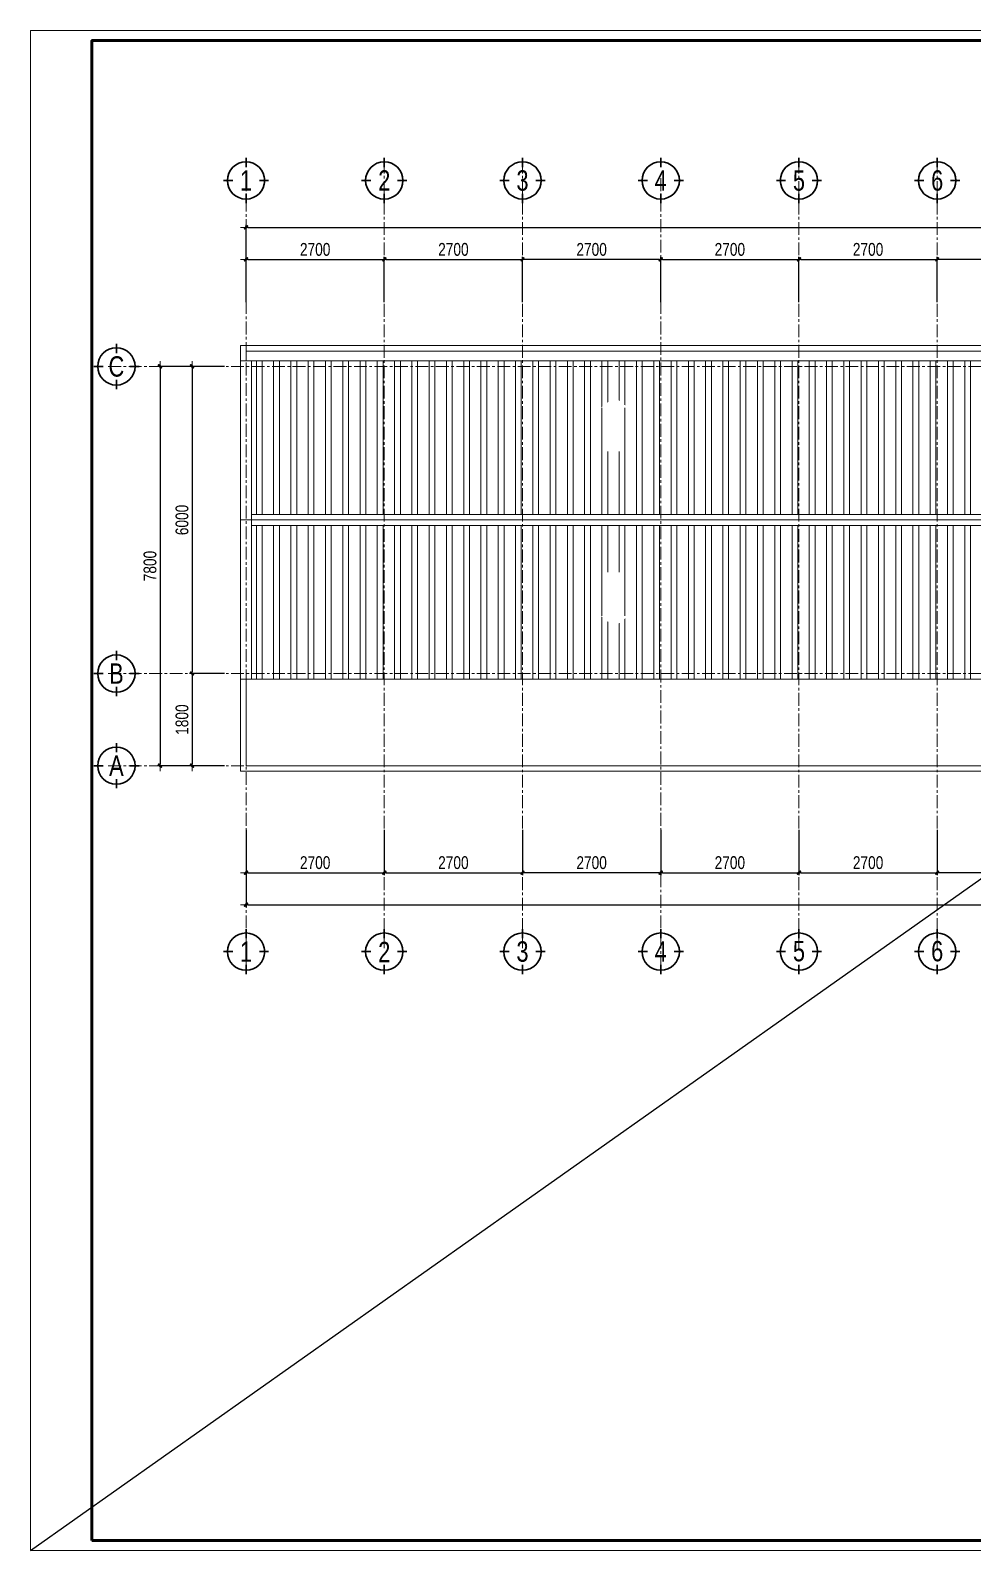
# Model space of a CAD drawing. Header units: millimetres. Extents: x 5243337 to 5938936, y 490824 to 785930.
# Drawn here: x 5304149 to 5322552, y 587548 to 617248 of the extents above; entities that cross this region are included whole.
import ezdxf
from ezdxf.enums import TextEntityAlignment as Align

# ---------------------------------------------------------------- set-up
doc = ezdxf.new("R2010")
doc.units = ezdxf.units.MM
doc.header["$MEASUREMENT"] = 0
doc.header["$PDMODE"] = 32
doc.linetypes.add('CENTER', pattern=[2, 1.25, -0.25, 0.25, -0.25])
doc.layers.get('0').update_dxf_attribs({"lineweight": 0})
doc.layers.get('Defpoints').update_dxf_attribs({"lineweight": 0})
for name, color, linetype, lineweight in [('08. Net Text', 3, 'Continuous', 13), ('dim', 144, 'Continuous', 13), ('hatch1', 136, 'Continuous', 9), ('Khungten_LCDI', 7, 'Continuous', 25), ('LC Dim', 8, 'Continuous', 18), ('LC Hatch', 252, 'Continuous', 9), ('LC ISO', 153, 'Continuous', 13), ('LC Net thay', 7, 'Continuous', 25), ('LC Text1', 3, 'Continuous', 20), ('thay1', 63, 'Continuous', 18), ('truc', 76, 'CENTER', 9)]:
    doc.layers.add(name, color=color, linetype=linetype, lineweight=lineweight)
doc.layers.add('KCS_Plotter', color=11, linetype='Continuous', plot=False)
doc.styles.add('EG 1', font='VHAVANB.TTF')
doc.styles.add('HOATBIF', font='hoatbif.shx', dxfattribs={"width": 0.8})
doc.styles.add('Khungten', font='VHAVAN.TTF', dxfattribs={"width": 0.9, "height": 5000})
doc.styles.add('Tahoma', font='tahoma.ttf')
doc.styles.add('Text Khung Ten', font='VHAVAN.TTF')
doc.styles.add('Title', font='VHBLACK.TTF')
doc.dimstyles.new('1-100', dxfattribs={"dimscale": 100, "dimtxt": 2.5, "dimasz": 0.35, "dimexe": 0.5, "dimexo": 0, "dimgap": 0.8, "dimtad": 1, "dimdec": 0, "dimzin": 0, "dimdsep": 46, "dimtxsty": 'HOATBIF', "dimblk1": 'DOT', "dimblk2": 'DOT', "dimsah": 1, "dimcen": -1, "dimdle": 1, "dimclrd": 256, "dimclre": 256, "dimclrt": 4, "dimadec": 3, "dimazin": 2, "dimtfac": 0.333333, "dimtdec": 0, "dimtix": 1, "dimtmove": 2, "dimatfit": 3, "dimldrblk": 'DOT', "dimfxl": 1, "dimtvp": 0.833333, "dimtolj": 1, "dimtzin": 0, "dimarcsym": 0})
pattern_1 = [(90, (-197412.5, 46545.37), (-337.5, 0), []), (90, (-197300, 46657.87), (-337.5, 0), [])]

# ---------------------------------------------------------------- blocks, each defined once
blk = doc.blocks.new('DOT')
at = {"layer": 'dim'}
for p, q in [((-3, 0), (3, 0)), ((-1, -1), (1, 1))]:
    blk.add_line(p, q, dxfattribs=at)
blk.add_lwpolyline([(0.5, 1), (-1, -0.5), (-0.5, -1), (1, 0.5)], close=True, dxfattribs=at)
blk = doc.blocks.new('*D160')
at = {"layer": 'Defpoints', "color": 0, "ltscale": 500, "transparency": 16777216}
for p in [(5311061, 612773), (5308361, 611937), (5311061, 611937)]:
    blk.add_point(p, dxfattribs=at)
at = {"layer": 'LC Dim', "lineweight": -2, "ltscale": 500, "transparency": 16777216}
for p, q in [((5308361, 611937), (5308361, 612823)), ((5308396, 612773), (5311026, 612773)), ((5311061, 611937), (5311061, 612823))]:
    blk.add_line(p, q, dxfattribs=at)
at = {"layer": 'LC Dim', "lineweight": -2, "ltscale": 500, "transparency": 16777216, "xscale": 35, "yscale": 35, "zscale": 35, "rotation": 180}
blk.add_blockref('DOT', (5308361, 612773), dxfattribs=at)
at = {"layer": 'LC Dim', "lineweight": -2, "ltscale": 500, "transparency": 16777216, "xscale": 35, "yscale": 35, "zscale": 35}
blk.add_blockref('DOT', (5311061, 612773), dxfattribs=at)
at = {"layer": 'LC Dim', "color": 4, "ltscale": 500, "transparency": 16777216, "insert": (5309711, 612968), "char_height": 250, "attachment_point": 5, "style": 'HOATBIF'}
blk.add_mtext('\\A1;2700', dxfattribs=at)
blk = doc.blocks.new('_Dot')
at = {"color": 0, "linetype": 'ByBlock', "lineweight": -2}
blk.add_line((-0.5, 0), (-1, 0), dxfattribs=at)
at = {"color": 0, "linetype": 'ByBlock', "const_width": 0.5}
blk.add_lwpolyline([(-0.25, 0, 1), (0.25, 0, 1)], format="xyb", close=True, dxfattribs=at)
blk = doc.blocks.new('*D161')
at = {"layer": 'Defpoints', "color": 0, "ltscale": 500, "transparency": 16777216}
for p in [(5313761, 612773), (5313761, 611937), (5316461, 611937)]:
    blk.add_point(p, dxfattribs=at)
at = {"layer": 'LC Dim', "lineweight": -2, "ltscale": 500, "transparency": 16777216}
for p, q in [((5313761, 611937), (5313761, 612823)), ((5316426, 612773), (5313796, 612773)), ((5316461, 611937), (5316461, 612823))]:
    blk.add_line(p, q, dxfattribs=at)
at = {"layer": 'LC Dim', "lineweight": -2, "ltscale": 500, "transparency": 16777216, "xscale": 35, "yscale": 35, "zscale": 35, "rotation": 180}
blk.add_blockref('DOT', (5313761, 612773), dxfattribs=at)
at = {"layer": 'LC Dim', "lineweight": -2, "ltscale": 500, "transparency": 16777216, "xscale": 35, "yscale": 35, "zscale": 35}
blk.add_blockref('DOT', (5316461, 612773), dxfattribs=at)
at = {"layer": 'LC Dim', "color": 4, "ltscale": 500, "transparency": 16777216, "insert": (5315111, 612968), "char_height": 250, "attachment_point": 5, "style": 'HOATBIF'}
blk.add_mtext('\\A1;2700', dxfattribs=at)
blk = doc.blocks.new('*D164')
at = {"layer": 'Defpoints', "color": 0, "ltscale": 500, "transparency": 16777216}
for p in [(5313761, 612773), (5311061, 611937), (5313761, 611937)]:
    blk.add_point(p, dxfattribs=at)
at = {"layer": 'LC Dim', "lineweight": -2, "ltscale": 500, "transparency": 16777216}
for p, q in [((5311061, 611937), (5311061, 612823)), ((5311096, 612773), (5313726, 612773)), ((5313761, 611937), (5313761, 612823))]:
    blk.add_line(p, q, dxfattribs=at)
at = {"layer": 'LC Dim', "lineweight": -2, "ltscale": 500, "transparency": 16777216, "xscale": 35, "yscale": 35, "zscale": 35, "rotation": 180}
blk.add_blockref('DOT', (5311061, 612773), dxfattribs=at)
at = {"layer": 'LC Dim', "lineweight": -2, "ltscale": 500, "transparency": 16777216, "xscale": 35, "yscale": 35, "zscale": 35}
blk.add_blockref('DOT', (5313761, 612773), dxfattribs=at)
at = {"layer": 'LC Dim', "color": 4, "ltscale": 500, "transparency": 16777216, "insert": (5312411, 612968), "char_height": 250, "attachment_point": 5, "style": 'HOATBIF'}
blk.add_mtext('\\A1;2700', dxfattribs=at)
blk = doc.blocks.new('*D165')
at = {"layer": 'Defpoints', "color": 0, "ltscale": 500, "transparency": 16777216}
for p in [(5319161, 612773), (5316461, 611937), (5319161, 611937)]:
    blk.add_point(p, dxfattribs=at)
at = {"layer": 'LC Dim', "lineweight": -2, "ltscale": 500, "transparency": 16777216}
for p, q in [((5316461, 611937), (5316461, 612823)), ((5316496, 612773), (5319126, 612773)), ((5319161, 611937), (5319161, 612823))]:
    blk.add_line(p, q, dxfattribs=at)
at = {"layer": 'LC Dim', "lineweight": -2, "ltscale": 500, "transparency": 16777216, "xscale": 35, "yscale": 35, "zscale": 35, "rotation": 180}
blk.add_blockref('DOT', (5316461, 612773), dxfattribs=at)
at = {"layer": 'LC Dim', "lineweight": -2, "ltscale": 500, "transparency": 16777216, "xscale": 35, "yscale": 35, "zscale": 35}
blk.add_blockref('DOT', (5319161, 612773), dxfattribs=at)
at = {"layer": 'LC Dim', "color": 4, "ltscale": 500, "transparency": 16777216, "insert": (5317811, 612968), "char_height": 250, "attachment_point": 5, "style": 'HOATBIF'}
blk.add_mtext('\\A1;2700', dxfattribs=at)
blk = doc.blocks.new('*D166')
at = {"layer": 'Defpoints', "color": 0, "ltscale": 500, "transparency": 16777216}
for p in [(5321861, 612773), (5321861, 611937), (5324561, 611937)]:
    blk.add_point(p, dxfattribs=at)
at = {"layer": 'LC Dim', "lineweight": -2, "ltscale": 500, "transparency": 16777216}
for p, q in [((5321861, 611937), (5321861, 612823)), ((5324526, 612773), (5321896, 612773)), ((5324561, 611937), (5324561, 612823))]:
    blk.add_line(p, q, dxfattribs=at)
at = {"layer": 'LC Dim', "lineweight": -2, "ltscale": 500, "transparency": 16777216, "xscale": 35, "yscale": 35, "zscale": 35, "rotation": 180}
blk.add_blockref('DOT', (5321861, 612773), dxfattribs=at)
at = {"layer": 'LC Dim', "lineweight": -2, "ltscale": 500, "transparency": 16777216, "xscale": 35, "yscale": 35, "zscale": 35}
blk.add_blockref('DOT', (5324561, 612773), dxfattribs=at)
at = {"layer": 'LC Dim', "color": 4, "ltscale": 500, "transparency": 16777216, "insert": (5323211, 612968), "char_height": 250, "attachment_point": 5, "style": 'HOATBIF'}
blk.add_mtext('\\A1;2700', dxfattribs=at)
blk = doc.blocks.new('*D167')
at = {"layer": 'Defpoints', "color": 0, "ltscale": 500, "transparency": 16777216}
for p in [(5321861, 612773), (5319161, 611937), (5321861, 611937)]:
    blk.add_point(p, dxfattribs=at)
at = {"layer": 'LC Dim', "lineweight": -2, "ltscale": 500, "transparency": 16777216}
for p, q in [((5319161, 611937), (5319161, 612823)), ((5319196, 612773), (5321826, 612773)), ((5321861, 611937), (5321861, 612823))]:
    blk.add_line(p, q, dxfattribs=at)
at = {"layer": 'LC Dim', "lineweight": -2, "ltscale": 500, "transparency": 16777216, "xscale": 35, "yscale": 35, "zscale": 35, "rotation": 180}
blk.add_blockref('DOT', (5319161, 612773), dxfattribs=at)
at = {"layer": 'LC Dim', "lineweight": -2, "ltscale": 500, "transparency": 16777216, "xscale": 35, "yscale": 35, "zscale": 35}
blk.add_blockref('DOT', (5321861, 612773), dxfattribs=at)
at = {"layer": 'LC Dim', "color": 4, "ltscale": 500, "transparency": 16777216, "insert": (5320511, 612968), "char_height": 250, "attachment_point": 5, "style": 'HOATBIF'}
blk.add_mtext('\\A1;2700', dxfattribs=at)
blk = doc.blocks.new('*D171')
at = {"layer": 'Defpoints', "color": 0, "ltscale": 500, "transparency": 16777216}
for p in [(5307942, 610683), (5307306, 604683), (5307942, 604683)]:
    blk.add_point(p, dxfattribs=at)
at = {"layer": 'LC Dim', "lineweight": -2, "ltscale": 500, "transparency": 16777216}
for p, q in [((5307942, 610683), (5307256, 610683)), ((5307306, 610648), (5307306, 604718)), ((5307942, 604683), (5307256, 604683))]:
    blk.add_line(p, q, dxfattribs=at)
at = {"layer": 'LC Dim', "lineweight": -2, "ltscale": 500, "transparency": 16777216, "xscale": 35, "yscale": 35, "zscale": 35}
for p, rotation in [((5307306, 610683), 90), ((5307306, 604683), 270)]:
    blk.add_blockref('DOT', p, dxfattribs=dict(at, rotation=rotation))
at = {"layer": 'LC Dim', "color": 4, "ltscale": 500, "transparency": 16777216, "insert": (5307111, 607683), "char_height": 250, "attachment_point": 5, "rotation": 90, "style": 'HOATBIF'}
blk.add_mtext('\\A1;6000', dxfattribs=at)
blk = doc.blocks.new('*D172')
at = {"layer": 'Defpoints', "color": 0, "transparency": 16777216}
for p in [(5307942, 604683), (5307306, 602883), (5307942, 602883)]:
    blk.add_point(p, dxfattribs=at)
at = {"layer": 'LC Dim', "lineweight": -2, "transparency": 16777216}
for p, q in [((5307942, 604683), (5307256, 604683)), ((5307306, 604648), (5307306, 602918)), ((5307942, 602883), (5307256, 602883))]:
    blk.add_line(p, q, dxfattribs=at)
at = {"layer": 'LC Dim', "lineweight": -2, "transparency": 16777216, "xscale": 35, "yscale": 35, "zscale": 35}
for p, rotation in [((5307306, 604683), 90), ((5307306, 602883), 270)]:
    blk.add_blockref('DOT', p, dxfattribs=dict(at, rotation=rotation))
at = {"layer": 'LC Dim', "color": 4, "transparency": 16777216, "insert": (5307111, 603783), "char_height": 250, "attachment_point": 5, "rotation": 90, "style": 'HOATBIF'}
blk.add_mtext('\\A1;1800', dxfattribs=at)
blk = doc.blocks.new('KyHieu TrucDinhVi')
at = {"color": 7, "lineweight": 30}
for p, q in [((0, 2.36), (0, 4)), ((-2.36, 0), (-4, 0)), ((2.36, 0), (4, 0)), ((0, -2.36), (0, -4))]:
    blk.add_line(p, q, dxfattribs=at)
blk.add_circle((0, 0), 3.3, dxfattribs=at)
at = {"ltscale": 20, "style": 'Tahoma'}
blk.add_attdef('AA', text='', height=3, dxfattribs=at).set_placement((0, 0), align=Align.MIDDLE_CENTER)
blk = doc.blocks.new('*D173')
at = {"layer": 'Defpoints', "color": 0, "ltscale": 500, "transparency": 16777216}
for p in [(5339061, 613398), (5308361, 611937), (5339061, 611937)]:
    blk.add_point(p, dxfattribs=at)
at = {"layer": 'LC Dim', "lineweight": -2, "ltscale": 500, "transparency": 16777216}
for p, q in [((5308361, 611937), (5308361, 613448)), ((5308396, 613398), (5339026, 613398)), ((5339061, 611937), (5339061, 613448))]:
    blk.add_line(p, q, dxfattribs=at)
at = {"layer": 'LC Dim', "lineweight": -2, "ltscale": 500, "transparency": 16777216, "xscale": 35, "yscale": 35, "zscale": 35, "rotation": 180}
blk.add_blockref('DOT', (5308361, 613398), dxfattribs=at)
at = {"layer": 'LC Dim', "lineweight": -2, "ltscale": 500, "transparency": 16777216, "xscale": 35, "yscale": 35, "zscale": 35}
blk.add_blockref('DOT', (5339061, 613398), dxfattribs=at)
at = {"layer": 'LC Dim', "color": 4, "ltscale": 500, "transparency": 16777216, "insert": (5323711, 613593), "char_height": 250, "attachment_point": 5, "style": 'HOATBIF'}
blk.add_mtext('\\A1;30700', dxfattribs=at)
blk = doc.blocks.new('*D174')
at = {"layer": 'Defpoints', "color": 0, "ltscale": 500, "transparency": 16777216}
for p in [(5307942, 610683), (5306681, 602883), (5307942, 602883)]:
    blk.add_point(p, dxfattribs=at)
at = {"layer": 'LC Dim', "lineweight": -2, "ltscale": 500, "transparency": 16777216}
for p, q in [((5307942, 610683), (5306631, 610683)), ((5306681, 610648), (5306681, 602918)), ((5307942, 602883), (5306631, 602883))]:
    blk.add_line(p, q, dxfattribs=at)
at = {"layer": 'LC Dim', "lineweight": -2, "ltscale": 500, "transparency": 16777216, "xscale": 35, "yscale": 35, "zscale": 35}
for p, rotation in [((5306681, 610683), 90), ((5306681, 602883), 270)]:
    blk.add_blockref('DOT', p, dxfattribs=dict(at, rotation=rotation))
at = {"layer": 'LC Dim', "color": 4, "ltscale": 500, "transparency": 16777216, "insert": (5306486, 606783), "char_height": 250, "attachment_point": 5, "rotation": 90, "style": 'HOATBIF'}
blk.add_mtext('\\A1;7800', dxfattribs=at)
blk = doc.blocks.new('*D188')
at = {"layer": 'Defpoints', "color": 0, "ltscale": 500, "transparency": 16777216}
for p in [(5308361, 601628), (5311061, 601628), (5311061, 600792)]:
    blk.add_point(p, dxfattribs=at)
at = {"layer": 'LC Dim', "lineweight": -2, "ltscale": 500, "transparency": 16777216}
for p, q in [((5308361, 601628), (5308361, 600742)), ((5311061, 601628), (5311061, 600742)), ((5308396, 600792), (5311026, 600792))]:
    blk.add_line(p, q, dxfattribs=at)
at = {"layer": 'LC Dim', "lineweight": -2, "ltscale": 500, "transparency": 16777216, "xscale": 35, "yscale": 35, "zscale": 35, "rotation": 180}
blk.add_blockref('DOT', (5308361, 600792), dxfattribs=at)
at = {"layer": 'LC Dim', "lineweight": -2, "ltscale": 500, "transparency": 16777216, "xscale": 35, "yscale": 35, "zscale": 35}
blk.add_blockref('DOT', (5311061, 600792), dxfattribs=at)
at = {"layer": 'LC Dim', "color": 4, "ltscale": 500, "transparency": 16777216, "insert": (5309711, 600987), "char_height": 250, "attachment_point": 5, "style": 'HOATBIF'}
blk.add_mtext('\\A1;2700', dxfattribs=at)
blk = doc.blocks.new('*D189')
at = {"layer": 'Defpoints', "color": 0, "ltscale": 500, "transparency": 16777216}
for p in [(5313761, 601628), (5316461, 601628), (5313761, 600792)]:
    blk.add_point(p, dxfattribs=at)
at = {"layer": 'LC Dim', "lineweight": -2, "ltscale": 500, "transparency": 16777216}
for p, q in [((5313761, 601628), (5313761, 600742)), ((5316461, 601628), (5316461, 600742)), ((5316426, 600792), (5313796, 600792))]:
    blk.add_line(p, q, dxfattribs=at)
at = {"layer": 'LC Dim', "lineweight": -2, "ltscale": 500, "transparency": 16777216, "xscale": 35, "yscale": 35, "zscale": 35, "rotation": 180}
blk.add_blockref('DOT', (5313761, 600792), dxfattribs=at)
at = {"layer": 'LC Dim', "lineweight": -2, "ltscale": 500, "transparency": 16777216, "xscale": 35, "yscale": 35, "zscale": 35}
blk.add_blockref('DOT', (5316461, 600792), dxfattribs=at)
at = {"layer": 'LC Dim', "color": 4, "ltscale": 500, "transparency": 16777216, "insert": (5315111, 600987), "char_height": 250, "attachment_point": 5, "style": 'HOATBIF'}
blk.add_mtext('\\A1;2700', dxfattribs=at)
blk = doc.blocks.new('*D192')
at = {"layer": 'Defpoints', "color": 0, "ltscale": 500, "transparency": 16777216}
for p in [(5311061, 601628), (5313761, 601628), (5313761, 600792)]:
    blk.add_point(p, dxfattribs=at)
at = {"layer": 'LC Dim', "lineweight": -2, "ltscale": 500, "transparency": 16777216}
for p, q in [((5311061, 601628), (5311061, 600742)), ((5313761, 601628), (5313761, 600742)), ((5311096, 600792), (5313726, 600792))]:
    blk.add_line(p, q, dxfattribs=at)
at = {"layer": 'LC Dim', "lineweight": -2, "ltscale": 500, "transparency": 16777216, "xscale": 35, "yscale": 35, "zscale": 35, "rotation": 180}
blk.add_blockref('DOT', (5311061, 600792), dxfattribs=at)
at = {"layer": 'LC Dim', "lineweight": -2, "ltscale": 500, "transparency": 16777216, "xscale": 35, "yscale": 35, "zscale": 35}
blk.add_blockref('DOT', (5313761, 600792), dxfattribs=at)
at = {"layer": 'LC Dim', "color": 4, "ltscale": 500, "transparency": 16777216, "insert": (5312411, 600987), "char_height": 250, "attachment_point": 5, "style": 'HOATBIF'}
blk.add_mtext('\\A1;2700', dxfattribs=at)
blk = doc.blocks.new('*D193')
at = {"layer": 'Defpoints', "color": 0, "ltscale": 500, "transparency": 16777216}
for p in [(5316461, 601628), (5319161, 601628), (5319161, 600792)]:
    blk.add_point(p, dxfattribs=at)
at = {"layer": 'LC Dim', "lineweight": -2, "ltscale": 500, "transparency": 16777216}
for p, q in [((5316461, 601628), (5316461, 600742)), ((5319161, 601628), (5319161, 600742)), ((5316496, 600792), (5319126, 600792))]:
    blk.add_line(p, q, dxfattribs=at)
at = {"layer": 'LC Dim', "lineweight": -2, "ltscale": 500, "transparency": 16777216, "xscale": 35, "yscale": 35, "zscale": 35, "rotation": 180}
blk.add_blockref('DOT', (5316461, 600792), dxfattribs=at)
at = {"layer": 'LC Dim', "lineweight": -2, "ltscale": 500, "transparency": 16777216, "xscale": 35, "yscale": 35, "zscale": 35}
blk.add_blockref('DOT', (5319161, 600792), dxfattribs=at)
at = {"layer": 'LC Dim', "color": 4, "ltscale": 500, "transparency": 16777216, "insert": (5317811, 600987), "char_height": 250, "attachment_point": 5, "style": 'HOATBIF'}
blk.add_mtext('\\A1;2700', dxfattribs=at)
blk = doc.blocks.new('*D194')
at = {"layer": 'Defpoints', "color": 0, "ltscale": 500, "transparency": 16777216}
for p in [(5321861, 601628), (5324561, 601628), (5321861, 600792)]:
    blk.add_point(p, dxfattribs=at)
at = {"layer": 'LC Dim', "lineweight": -2, "ltscale": 500, "transparency": 16777216}
for p, q in [((5321861, 601628), (5321861, 600742)), ((5324561, 601628), (5324561, 600742)), ((5324526, 600792), (5321896, 600792))]:
    blk.add_line(p, q, dxfattribs=at)
at = {"layer": 'LC Dim', "lineweight": -2, "ltscale": 500, "transparency": 16777216, "xscale": 35, "yscale": 35, "zscale": 35, "rotation": 180}
blk.add_blockref('DOT', (5321861, 600792), dxfattribs=at)
at = {"layer": 'LC Dim', "lineweight": -2, "ltscale": 500, "transparency": 16777216, "xscale": 35, "yscale": 35, "zscale": 35}
blk.add_blockref('DOT', (5324561, 600792), dxfattribs=at)
at = {"layer": 'LC Dim', "color": 4, "ltscale": 500, "transparency": 16777216, "insert": (5323211, 600987), "char_height": 250, "attachment_point": 5, "style": 'HOATBIF'}
blk.add_mtext('\\A1;2700', dxfattribs=at)
blk = doc.blocks.new('*D195')
at = {"layer": 'Defpoints', "color": 0, "ltscale": 500, "transparency": 16777216}
for p in [(5319161, 601628), (5321861, 601628), (5321861, 600792)]:
    blk.add_point(p, dxfattribs=at)
at = {"layer": 'LC Dim', "lineweight": -2, "ltscale": 500, "transparency": 16777216}
for p, q in [((5319161, 601628), (5319161, 600742)), ((5321861, 601628), (5321861, 600742)), ((5319196, 600792), (5321826, 600792))]:
    blk.add_line(p, q, dxfattribs=at)
at = {"layer": 'LC Dim', "lineweight": -2, "ltscale": 500, "transparency": 16777216, "xscale": 35, "yscale": 35, "zscale": 35, "rotation": 180}
blk.add_blockref('DOT', (5319161, 600792), dxfattribs=at)
at = {"layer": 'LC Dim', "lineweight": -2, "ltscale": 500, "transparency": 16777216, "xscale": 35, "yscale": 35, "zscale": 35}
blk.add_blockref('DOT', (5321861, 600792), dxfattribs=at)
at = {"layer": 'LC Dim', "color": 4, "ltscale": 500, "transparency": 16777216, "insert": (5320511, 600987), "char_height": 250, "attachment_point": 5, "style": 'HOATBIF'}
blk.add_mtext('\\A1;2700', dxfattribs=at)
blk = doc.blocks.new('*D199')
at = {"layer": 'Defpoints', "color": 0, "ltscale": 500, "transparency": 16777216}
for p in [(5308361, 601628), (5339061, 601628), (5339061, 600167)]:
    blk.add_point(p, dxfattribs=at)
at = {"layer": 'LC Dim', "lineweight": -2, "ltscale": 500, "transparency": 16777216}
for p, q in [((5308361, 601628), (5308361, 600117)), ((5339061, 601628), (5339061, 600117)), ((5308396, 600167), (5339026, 600167))]:
    blk.add_line(p, q, dxfattribs=at)
at = {"layer": 'LC Dim', "lineweight": -2, "ltscale": 500, "transparency": 16777216, "xscale": 35, "yscale": 35, "zscale": 35, "rotation": 180}
blk.add_blockref('DOT', (5308361, 600167), dxfattribs=at)
at = {"layer": 'LC Dim', "lineweight": -2, "ltscale": 500, "transparency": 16777216, "xscale": 35, "yscale": 35, "zscale": 35}
blk.add_blockref('DOT', (5339061, 600167), dxfattribs=at)
at = {"layer": 'LC Dim', "color": 4, "ltscale": 500, "transparency": 16777216, "insert": (5323711, 600362), "char_height": 250, "attachment_point": 5, "style": 'HOATBIF'}
blk.add_mtext('\\A1;30700', dxfattribs=at)
blk = doc.blocks.new('lcdi fix1')
at = {"layer": 'Defpoints', "lineweight": 0}
blk.add_lwpolyline([(-1200, -14850), (-1200, 14850), (40800, 14850), (40800, -14850)], close=True, dxfattribs=at)
at = {"layer": 'Khungten_LCDI', "color": 5, "lineweight": 60}
blk.add_line((36600, 14650), (36600, -14650), dxfattribs=at)
at = {"layer": 'Khungten_LCDI', "color": 5, "lineweight": 25}
blk.add_line((40600, -14650), (40600, 14650), dxfattribs=at)
at = {"layer": 'Khungten_LCDI', "color": 9, "lineweight": 15}
for p, q in [((36750, 13981), (40450, 13981)), ((37123, 13981), (37123, 12297)), ((38293, 13981), (38293, 12297)), ((36750, 13420), (40450, 13420)), ((36750, 12858), (40450, 12858)), ((36750, 12297), (40450, 12297)), ((38600, -10133), (38600, -14500)), ((40450, -11100), (36750, -11100)), ((40450, -12067), (36750, -12067)), ((40450, -13033), (36750, -13033))]:
    blk.add_line(p, q, dxfattribs=at)
at = {"layer": 'Khungten_LCDI', "color": 5, "lineweight": 60}
blk.add_lwpolyline([(0, -14650), (0, 14650), (40600, 14650), (40600, -14650)], close=True, dxfattribs=at)
at = {"layer": 'Khungten_LCDI', "color": 9, "lineweight": 15}
for points in [[(36750, 10190), (40450, 10190), (40450, 14500), (36750, 14500)], [(36750, -9983), (40450, -9983), (40450, -7667), (36750, -7667)], [(36750, -14500), (40450, -14500), (40450, -10133), (36750, -10133)]]:
    blk.add_lwpolyline(points, close=True, dxfattribs=at)
at = {"color": 7, "style": 'Khungten'}
for s, p in [('söa ®æi - modifications', (38600, 14151)), ('chñ ®Çu t\xad - project owner', (38566, 11868)), ('tªn b¶n vÏ - drawing title', (38566, -7977))]:
    blk.add_text(s, height=160, dxfattribs=at).set_placement(p, align=Align.CENTER)
at = {"color": 7}
for s, height, style, width, p in [('hiÖu chØnh', 150, 'Khungten', 0.8, (37592, -10499)), ('revision', 150, 'Khungten', 0.8, (37592, -10891)), ('ngµy hoµn thµnh', 150, 'Khungten', 0.8, (37654, -11466)), ('issue date', 150, 'Khungten', 0.8, (37654, -11862)), ('giai ®o¹n', 150, 'Khungten', 0.8, (37592, -12433)), ('lcdi / tkCS', 200, 'Title', 0.7, (39571, -12684)), ('design stage', 150, 'Khungten', 0.8, (37592, -12883)), ('b¶n vÏ', 150, 'Khungten', 0.8, (37592, -13544)), ('drawing nO', 150, 'Khungten', 0.8, (37592, -13994))]:
    blk.add_text(s, height=height, dxfattribs=dict(at, style=style, width=width)).set_placement(p, align=Align.CENTER)
at = {"color": 7, "style": 'Khungten', "width": 0.8}
for tag, p in [('REVISION', (39499, -10746)), ('NGAYHT', (39546, -11609))]:
    blk.add_attdef(tag, text='', height=200, dxfattribs=at).set_placement(p, align=Align.CENTER)
at = {"layer": '08. Net Text', "color": 7, "style": 'Text Khung Ten'}
blk.add_text('1', height=150, dxfattribs=at).set_placement((36892, 13627))
at = {"layer": '08. Net Text', "color": 7, "ltscale": 2, "style": 'Text Khung Ten'}
for s, p in [('2', (36892, 13065)), ('3', (36892, 12504))]:
    blk.add_text(s, height=150, dxfattribs=at).set_placement(p)
at = {"layer": 'LC Text1', "style": 'Title', "width": 1.485915}
for tag, p, p2 in [('TENBANVE1', (36913, -8886), (40339, -8886)), ('TENBANVE2', (36913, -9562), (40339, -9562))]:
    blk.add_attdef(tag, text='', height=250, dxfattribs=at).set_placement(p, p2, align=Align.FIT)
at = {"layer": 'LC Text1', "style": 'Title', "width": 0.7}
blk.add_attdef('SOBANVE', text='', height=250, dxfattribs=at).set_placement((39562, -13896), align=Align.CENTER)

msp = doc.modelspace()

# ---------------------------------------------------------------- hatches: boundary and pattern name
at = {"layer": 'hatch1'}
h = msp.add_hatch(dxfattribs=at)
h.set_pattern_fill('ANSI32', color=256, scale=900, angle=45)
h.set_pattern_definition(pattern_1)
h.paths.add_polyline_path([(5338950.9, 607792.9), (5338950.9, 610792.9), (5308470.9, 610792.9), (5308470.9, 607792.9)])
h = msp.add_hatch(dxfattribs=at)
h.set_pattern_fill('ANSI32', color=256, scale=900, angle=45)
h.set_pattern_definition(pattern_1)
h.paths.add_polyline_path([(5338950.9, 604572.9), (5338950.9, 607572.9), (5308470.9, 607572.9), (5308470.9, 604572.9)])

# ---------------------------------------------------------------- linework, layer by layer
for p, q in [((5308470.9, 610792.9), (5308470.9, 604572.9)), ((5338950.9, 607792.9), (5308470.9, 607792.9)), ((5338950.9, 607572.9), (5308470.9, 607572.9))]:
    msp.add_line(p, q, dxfattribs=at)
at = {"layer": 'thay1'}
msp.add_line((5339170.9, 607682.9), (5308250.9, 607682.9), dxfattribs=at)
for points in [[(5324450.9, 602772.9), (5308250.9, 602772.9), (5308250.9, 611092.9), (5339170.9, 611092.9), (5339170.9, 602772.9), (5331070.9, 602772.9)], [(5308360.9, 610792.9), (5308360.9, 610982.9), (5339060.9, 610982.9), (5339060.9, 610792.9)], [(5324560.9, 602882.9), (5308360.9, 602882.9), (5308360.9, 604572.9)]]:
    msp.add_lwpolyline(points, dxfattribs=at)
msp.add_lwpolyline([(5308250.9, 610792.9), (5339170.9, 610792.9), (5339170.9, 604572.9), (5308250.9, 604572.9)], close=True, dxfattribs=at)
at = {"layer": 'truc', "ltscale": 200}
for p, q in [((5311060.9, 614703.7), (5311060.9, 599320.2)), ((5313760.9, 614703.7), (5313760.9, 599320.2)), ((5319160.9, 614703.7), (5319160.9, 599320.2)), ((5321860.9, 614703.7), (5321860.9, 599320.2)), ((5308360.9, 614358.7), (5308360.9, 598975.2)), ((5316460.9, 614358.7), (5316460.9, 598975.2)), ((5305670.5, 610682.9), (5341753.5, 610682.9)), ((5305670.5, 604682.9), (5341845.5, 604682.9)), ((5305670.5, 602882.9), (5341718, 602882.9))]:
    msp.add_line(p, q, dxfattribs=at)

# ---------------------------------------------------------------- block references
at = {"layer": 'LC ISO'}
ref = msp.add_blockref('KyHieu TrucDinhVi', (5308360.9, 614315.9), dxfattribs=dict(at, xscale=110.459031681925, yscale=110.459031681925, zscale=110.459031681925))
ref.add_attrib('AA', '1', dxfattribs={"layer": '0', "ltscale": 20, "height": 397.7, "style": 'EG 1', "width": 0.8}).set_placement((5308360.9, 614315.9), align=Align.MIDDLE_CENTER)
ref = msp.add_blockref('KyHieu TrucDinhVi', (5311060.9, 614315.9), dxfattribs=dict(at, xscale=110.459031681925, yscale=110.459031681925, zscale=110.459031681925))
ref.add_attrib('AA', '2', dxfattribs={"layer": '0', "ltscale": 20, "height": 397.7, "style": 'EG 1', "width": 0.8}).set_placement((5311060.9, 614315.9), align=Align.MIDDLE_CENTER)
ref = msp.add_blockref('KyHieu TrucDinhVi', (5313760.9, 614315.9), dxfattribs=dict(at, xscale=110.459031681925, yscale=110.459031681925, zscale=110.459031681925))
ref.add_attrib('AA', '3', dxfattribs={"layer": '0', "ltscale": 20, "height": 397.7, "style": 'EG 1', "width": 0.8}).set_placement((5313760.9, 614315.9), align=Align.MIDDLE_CENTER)
ref = msp.add_blockref('KyHieu TrucDinhVi', (5316460.9, 614315.9), dxfattribs=dict(at, xscale=110.459031681925, yscale=110.459031681925, zscale=110.459031681925))
ref.add_attrib('AA', '4', dxfattribs={"layer": '0', "ltscale": 20, "height": 397.7, "style": 'EG 1', "width": 0.8}).set_placement((5316460.9, 614315.9), align=Align.MIDDLE_CENTER)
ref = msp.add_blockref('KyHieu TrucDinhVi', (5319160.9, 614315.9), dxfattribs=dict(at, xscale=110.459031681925, yscale=110.459031681925, zscale=110.459031681925))
ref.add_attrib('AA', '5', dxfattribs={"layer": '0', "ltscale": 20, "height": 397.7, "style": 'EG 1', "width": 0.8}).set_placement((5319160.9, 614315.9), align=Align.MIDDLE_CENTER)
ref = msp.add_blockref('KyHieu TrucDinhVi', (5321860.9, 614315.9), dxfattribs=dict(at, xscale=110.459031681925, yscale=110.459031681925, zscale=110.459031681925))
ref.add_attrib('AA', '6', dxfattribs={"layer": '0', "ltscale": 20, "height": 397.7, "style": 'EG 1', "width": 0.8}).set_placement((5321860.9, 614315.9), align=Align.MIDDLE_CENTER)
ref = msp.add_blockref('KyHieu TrucDinhVi', (5305828.7, 610682.9), dxfattribs=dict(at, xscale=110.459031681925, yscale=110.459031681925, zscale=110.459031681925))
ref.add_attrib('AA', 'c', dxfattribs={"layer": '0', "ltscale": 20, "height": 397.7, "style": 'EG 1', "width": 0.8}).set_placement((5305828.7, 610682.9), align=Align.MIDDLE_CENTER)
ref = msp.add_blockref('KyHieu TrucDinhVi', (5305828.7, 604682.9), dxfattribs=dict(at, xscale=110.459031681925, yscale=110.459031681925, zscale=110.459031681925))
ref.add_attrib('AA', 'b', dxfattribs={"layer": '0', "ltscale": 20, "height": 397.7, "style": 'EG 1', "width": 0.8}).set_placement((5305828.7, 604682.9), align=Align.MIDDLE_CENTER)
ref = msp.add_blockref('KyHieu TrucDinhVi', (5305828.7, 602882.9), dxfattribs=dict(at, xscale=110.459031681925, yscale=110.459031681925, zscale=110.459031681925))
ref.add_attrib('AA', 'a', dxfattribs={"layer": '0', "ltscale": 20, "height": 397.7, "style": 'EG 1', "width": 0.8}).set_placement((5305828.7, 602882.9), align=Align.MIDDLE_CENTER)
ref = msp.add_blockref('KyHieu TrucDinhVi', (5308360.9, 599249.8), dxfattribs=dict(at, xscale=-110.459031681925, yscale=110.459031681925, zscale=110.459031681925, rotation=180))
ref.add_attrib('AA', '1', dxfattribs={"layer": '0', "ltscale": 20, "height": 397.7, "style": 'EG 1', "width": 0.8}).set_placement((5308360.9, 599249.8), align=Align.MIDDLE_CENTER)
ref = msp.add_blockref('KyHieu TrucDinhVi', (5311060.9, 599249.8), dxfattribs=dict(at, xscale=-110.459031681925, yscale=110.459031681925, zscale=110.459031681925, rotation=180))
ref.add_attrib('AA', '2', dxfattribs={"layer": '0', "ltscale": 20, "height": 397.7, "style": 'EG 1', "width": 0.8}).set_placement((5311060.9, 599242.2), align=Align.MIDDLE_CENTER)
ref = msp.add_blockref('KyHieu TrucDinhVi', (5313760.9, 599249.8), dxfattribs=dict(at, xscale=-110.459031681925, yscale=110.459031681925, zscale=110.459031681925, rotation=180))
ref.add_attrib('AA', '3', dxfattribs={"layer": '0', "ltscale": 20, "height": 397.7, "style": 'EG 1', "width": 0.8}).set_placement((5313760.9, 599251.9), align=Align.MIDDLE_CENTER)
ref = msp.add_blockref('KyHieu TrucDinhVi', (5316460.9, 599249.8), dxfattribs=dict(at, xscale=-110.459031681925, yscale=110.459031681925, zscale=110.459031681925, rotation=180))
ref.add_attrib('AA', '4', dxfattribs={"layer": '0', "ltscale": 20, "height": 397.7, "style": 'EG 1', "width": 0.8}).set_placement((5316460.9, 599249.8), align=Align.MIDDLE_CENTER)
ref = msp.add_blockref('KyHieu TrucDinhVi', (5319160.9, 599249.8), dxfattribs=dict(at, xscale=-110.459031681925, yscale=110.459031681925, zscale=110.459031681925, rotation=180))
ref.add_attrib('AA', '5', dxfattribs={"layer": '0', "ltscale": 20, "height": 397.7, "style": 'EG 1', "width": 0.8}).set_placement((5319160.9, 599259.6), align=Align.MIDDLE_CENTER)
ref = msp.add_blockref('KyHieu TrucDinhVi', (5321860.9, 599249.8), dxfattribs=dict(at, xscale=-110.459031681925, yscale=110.459031681925, zscale=110.459031681925, rotation=180))
ref.add_attrib('AA', '6', dxfattribs={"layer": '0', "ltscale": 20, "height": 397.7, "style": 'EG 1', "width": 0.8}).set_placement((5321860.9, 599259.6), align=Align.MIDDLE_CENTER)

# ---------------------------------------------------------------- dimensions: what is measured, and where the dimension line sits
at = {"layer": 'LC Dim', "ltscale": 500}
for base, p1, p2, picture, middle in [((5339060.9, 613398.4), (5308360.9, 611937.4), (5339060.9, 611937.4), '*D173', (5323710.9, 613593.4)), ((5311060.9, 612773.4), (5308360.9, 611937.4), (5311060.9, 611937.4), '*D160', (5309710.9, 612968.4)), ((5313760.9, 612773.4), (5311060.9, 611937.4), (5313760.9, 611937.4), '*D164', (5312410.9, 612968.4)), ((5319160.9, 612773.4), (5316460.9, 611937.4), (5319160.9, 611937.4), '*D165', (5317810.9, 612968.4)), ((5321860.9, 612773.4), (5319160.9, 611937.4), (5321860.9, 611937.4), '*D167', (5320510.9, 612968.4)), ((5311060.9, 600792.4), (5308360.9, 601628.4), (5311060.9, 601628.4), '*D188', (5309710.9, 600987.4)), ((5339060.9, 600167.4), (5308360.9, 601628.4), (5339060.9, 601628.4), '*D199', (5323710.9, 600362.4)), ((5313760.9, 600792.4), (5311060.9, 601628.4), (5313760.9, 601628.4), '*D192', (5312410.9, 600987.4)), ((5319160.9, 600792.4), (5316460.9, 601628.4), (5319160.9, 601628.4), '*D193', (5317810.9, 600987.4)), ((5321860.9, 600792.4), (5319160.9, 601628.4), (5321860.9, 601628.4), '*D195', (5320510.9, 600987.4))]:
    dim = msp.add_linear_dim(base=base, p1=p1, p2=p2, dimstyle='1-100', override={"dimgap": 0.7, "dimfxl": 0.5, "dimarcsym": 1}, dxfattribs=at)
    dim.commit()
    dim.dimension.update_dxf_attribs({"geometry": picture, "text_midpoint": middle})
for base, p1, p2, angle, picture, middle in [((5313760.9, 612773.4), (5316460.9, 611937.4), (5313760.9, 611937.4), 180, '*D161', (5315110.9, 612968.4)), ((5321860.9, 612773.4), (5324560.9, 611937.4), (5321860.9, 611937.4), 180, '*D166', (5323210.9, 612968.4)), ((5306681, 602882.9), (5307941.5, 610682.9), (5307941.5, 602882.9), 90, '*D174', (5306486, 606782.9)), ((5307306, 604682.9), (5307941.5, 610682.9), (5307941.5, 604682.9), 90, '*D171', (5307111, 607682.9)), ((5313760.9, 600792.4), (5316460.9, 601628.4), (5313760.9, 601628.4), 180, '*D189', (5315110.9, 600987.4)), ((5321860.9, 600792.4), (5324560.9, 601628.4), (5321860.9, 601628.4), 180, '*D194', (5323210.9, 600987.4))]:
    dim = msp.add_linear_dim(base=base, p1=p1, p2=p2, angle=angle, dimstyle='1-100', override={"dimgap": 0.7, "dimfxl": 0.5, "dimarcsym": 1}, dxfattribs=at)
    dim.commit()
    dim.dimension.update_dxf_attribs({"geometry": picture, "text_midpoint": middle})
at = {"layer": 'LC Dim'}
dim = msp.add_linear_dim(base=(5307306, 602882.9), p1=(5307941.5, 604682.9), p2=(5307941.5, 602882.9), angle=90, dimstyle='1-100', override={"dimgap": 0.7, "dimfxl": 0.5, "dimarcsym": 1}, dxfattribs=at)
dim.commit()
dim.dimension.update_dxf_attribs({"geometry": '*D172', "text_midpoint": (5307111, 603782.9)})

# ---------------------------------------------------------------- next in the draw order: wipeouts: each hides what was drawn before it
at = {"ltscale": 500}
for points in [[(5315387.6, 609023.9), (5315728.4, 609023.9), (5315728.4, 609874), (5315826.7, 609874), (5315558, 610085.9), (5315289.3, 609874), (5315387.6, 609874)], [(5315387.6, 606657.9), (5315728.4, 606657.9), (5315728.4, 605807.7), (5315826.7, 605807.7), (5315558, 605595.8), (5315289.3, 605807.7), (5315387.6, 605807.7)]]:
    msp.add_wipeout(points, dxfattribs=at).dxf.layer = 'LC Hatch'

# ---------------------------------------------------------------- next in the draw order: linework, layer by layer
at = {"layer": 'KCS_Plotter'}
msp.add_line((5304149.2, 587547.8), (5346149.2, 617247.8), dxfattribs=at)

# ---------------------------------------------------------------- next in the draw order: block references
at = {"layer": 'LC Net thay'}
ref = msp.add_blockref('lcdi fix1', (5305349.2, 602397.8), dxfattribs=at)
ref.add_attrib('NGAYHT', '2022', dxfattribs={"layer": 'LC Text1', "height": 200, "style": 'Khungten', "width": 0.8}).set_placement((5344895.4, 590788.5), align=Align.CENTER)
ref.add_attrib('REVISION', 'lÇn 1', dxfattribs={"layer": 'LC Text1', "height": 200, "style": 'Khungten', "width": 0.8}).set_placement((5344848, 591651.5), align=Align.CENTER)
ref.add_attrib('SOBANVE', 'pd-03', dxfattribs={"layer": 'LC Text1', "height": 250, "style": 'Title', "width": 0.7}).set_placement((5344911.3, 588501.6), align=Align.CENTER)
ref.add_attrib('TENBANVE1', 'mÆt b»ng m¸i', dxfattribs={"layer": 'LC Text1', "height": 250, "style": 'Title', "width": 1.159225}).set_placement((5342261.9, 593512.1), (5345688.4, 593512.1), align=Align.FIT)

doc.saveas('drawing.dxf')
